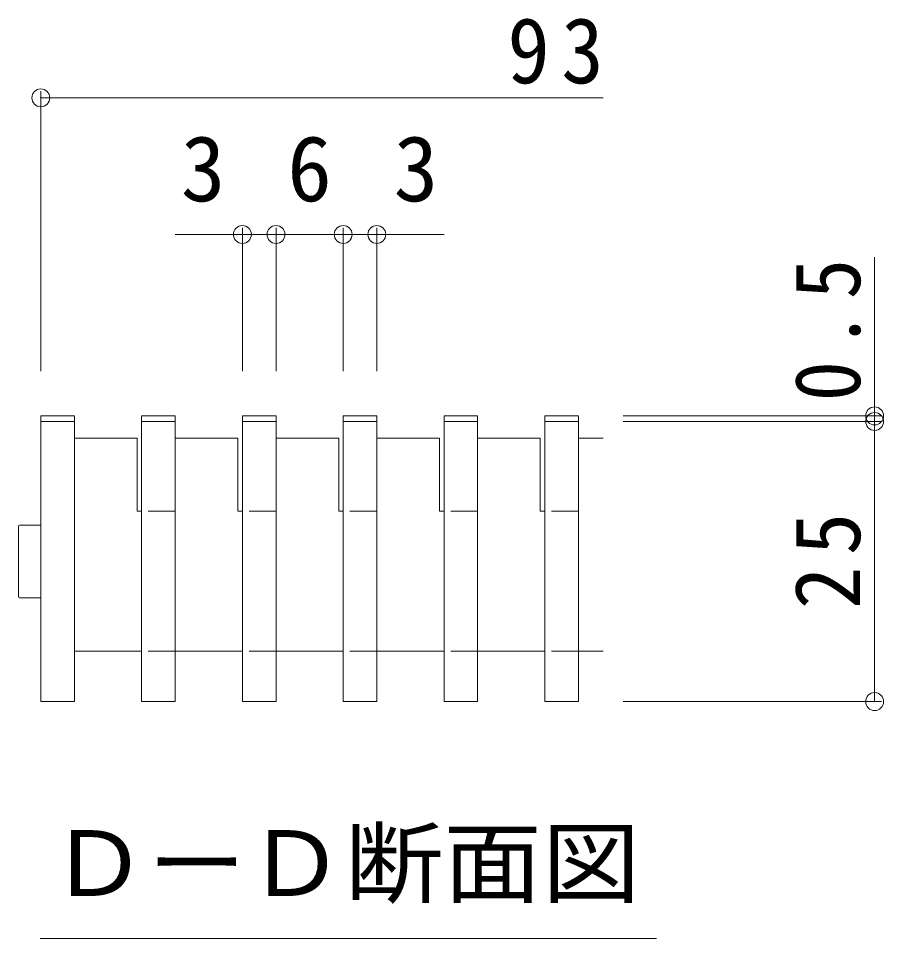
# Model space of a CAD drawing. Units: millimetres on the paper, enlarged 5 times, with parts at other scales. Extents: x -1763 to 1942, y -1329 to 1372.
# Drawn here: x 1306.7 to 1499.8, y 48.2 to 253.6 of the extents above; entities that cross this region are included whole.
import ezdxf
from ezdxf.enums import TextEntityAlignment as Align

# ---------------------------------------------------------------- set-up
doc = ezdxf.new("R2010")
doc.units = ezdxf.units.MM
doc.header["$LTSCALE"] = 5
doc.header["$PDMODE"] = 32
doc.header["$PDSIZE"] = 4
doc.linetypes.add('DASHED1', pattern=[1.8, 1.2, -0.6])
for name, color, linetype, lineweight in [('D-2_0218_', 3, 'Continuous', 9), ('D-4_0216_', 7, 'Continuous', 9), ('D-5_0242_', 4, 'Continuous', 9)]:
    doc.layers.add(name, color=color, linetype=linetype, lineweight=lineweight)
doc.styles.add('ＭＳ ゴシック', font='')
doc.styles.get('ＭＳ ゴシック').set_extended_font_data('MS Gothic')

msp = doc.modelspace()

# ---------------------------------------------------------------- linework, layer by layer
at = {"layer": 'D-2_0218_'}
for p, q in [((1311.683, 101.122), (1311.683, 164.872)), ((1319.183, 164.872), (1311.683, 164.872)), ((1319.183, 101.122), (1319.183, 164.872)), ((1334.183, 101.122), (1334.183, 164.872)), ((1341.683, 164.872), (1334.183, 164.872)), ((1341.683, 164.872), (1341.683, 101.122)), ((1356.683, 101.122), (1356.683, 164.872)), ((1364.183, 164.872), (1356.683, 164.872)), ((1364.183, 164.872), (1364.183, 101.122)), ((1379.183, 101.122), (1379.183, 164.872)), ((1386.683, 164.872), (1379.183, 164.872)), ((1386.683, 164.872), (1386.683, 101.122)), ((1401.683, 101.122), (1401.683, 164.872)), ((1409.183, 164.872), (1401.683, 164.872)), ((1409.183, 164.872), (1409.183, 101.122)), ((1424.183, 101.122), (1424.183, 164.872)), ((1431.683, 164.872), (1424.183, 164.872)), ((1431.683, 164.872), (1431.683, 101.122)), ((1319.183, 163.622), (1311.683, 163.622)), ((1341.683, 163.622), (1334.183, 163.622)), ((1364.183, 163.622), (1356.683, 163.622)), ((1386.683, 163.622), (1379.183, 163.622)), ((1409.183, 163.622), (1401.683, 163.622)), ((1431.683, 163.622), (1424.183, 163.622)), ((1333.183, 159.872), (1319.183, 159.872)), ((1333.183, 159.872), (1333.183, 143.622)), ((1355.683, 159.872), (1341.683, 159.872)), ((1355.683, 159.872), (1355.683, 143.622)), ((1378.183, 159.872), (1364.183, 159.872)), ((1378.183, 159.872), (1378.183, 143.622)), ((1400.683, 159.872), (1386.683, 159.872)), ((1400.683, 159.872), (1400.683, 143.622)), ((1423.183, 159.872), (1409.183, 159.872)), ((1423.183, 159.872), (1423.183, 143.622)), ((1437.183, 159.872), (1431.683, 159.872)), ((1334.183, 143.622), (1333.183, 143.622)), ((1356.683, 143.622), (1355.683, 143.622)), ((1379.183, 143.622), (1378.183, 143.622)), ((1401.683, 143.622), (1400.683, 143.622)), ((1424.183, 143.622), (1423.183, 143.622)), ((1306.683, 124.497), (1306.683, 140.247)), ((1306.933, 140.497), (1311.683, 140.497)), ((1306.933, 124.247), (1311.683, 124.247)), ((1334.183, 112.372), (1319.183, 112.372)), ((1356.683, 112.372), (1341.683, 112.372)), ((1379.183, 112.372), (1364.183, 112.372)), ((1401.683, 112.372), (1386.683, 112.372)), ((1424.183, 112.372), (1409.183, 112.372)), ((1437.183, 112.372), (1431.683, 112.372)), ((1319.183, 101.122), (1311.683, 101.122)), ((1341.683, 101.122), (1334.183, 101.122)), ((1364.183, 101.122), (1356.683, 101.122)), ((1386.683, 101.122), (1379.183, 101.122)), ((1409.183, 101.122), (1401.683, 101.122)), ((1431.683, 101.122), (1424.183, 101.122))]:
    msp.add_line(p, q, dxfattribs=at)
at = {"layer": 'D-2_0218_', "linetype": 'DASHED1'}
for p, q in [((1341.683, 143.622), (1334.183, 143.622)), ((1364.183, 143.622), (1356.683, 143.622)), ((1386.683, 143.622), (1379.183, 143.622)), ((1409.183, 143.622), (1401.683, 143.622)), ((1431.683, 143.622), (1424.183, 143.622)), ((1341.683, 112.372), (1334.183, 112.372)), ((1364.183, 112.372), (1356.683, 112.372)), ((1386.683, 112.372), (1379.183, 112.372)), ((1409.183, 112.372), (1401.683, 112.372)), ((1431.683, 112.372), (1424.183, 112.372))]:
    msp.add_line(p, q, dxfattribs=at)
at = {"layer": 'D-2_0218_'}
for centre, start, end in [((1306.933, 140.247), 90, 180), ((1306.933, 124.497), 180, 270)]:
    msp.add_arc(centre, 0.25, start, end, dxfattribs=at)
at = {"layer": 'D-4_0216_'}
for p, q in [((1311.683, 237.36), (1311.683, 174.872)), ((1311.683, 235.86), (1437.183, 235.86)), ((1356.683, 205.366), (1341.683, 205.366)), ((1356.683, 206.866), (1356.683, 174.872)), ((1356.683, 205.366), (1364.183, 205.366)), ((1364.183, 206.866), (1364.183, 174.872)), ((1364.183, 205.366), (1379.183, 205.366)), ((1379.183, 206.866), (1379.183, 174.872)), ((1379.183, 205.366), (1386.683, 205.366)), ((1386.683, 206.866), (1386.683, 174.872)), ((1386.683, 205.366), (1401.683, 205.366)), ((1497.804, 164.872), (1497.804, 200.327)), ((1499.304, 164.872), (1441.683, 164.872)), ((1497.804, 163.622), (1497.804, 164.872)), ((1499.304, 163.622), (1441.683, 163.622)), ((1497.804, 101.122), (1497.804, 163.622)), ((1499.304, 101.122), (1441.683, 101.122))]:
    msp.add_line(p, q, dxfattribs=at)
for p in [(1311.683, 235.86), (1356.683, 205.366), (1364.183, 205.366), (1379.183, 205.366), (1386.683, 205.366), (1497.804, 164.872), (1497.804, 163.622), (1497.804, 101.122)]:
    msp.add_point(p, dxfattribs=at)
at = {"layer": 'D-5_0242_', "color": 7}
msp.add_line((1311.578, 48.226), (1449.094, 48.226), dxfattribs=at)

# ---------------------------------------------------------------- texts
at = {"layer": 'D-4_0216_', "color": 2, "style": 'ＭＳ ゴシック'}
for s, p in [('3', (1342.933, 208.366)), ('6', (1366.683, 208.366)), ('3', (1390.433, 208.366))]:
    msp.add_text(s, height=14.66, dxfattribs=at).set_placement(p, align=Align.BOTTOM_LEFT)
at = {"layer": 'D-4_0216_', "color": 2, "insert": (1415.824, 238.86), "char_height": 14.66, "attachment_point": 7, "style": 'ＭＳ ゴシック'}
msp.add_mtext('\\T1.27;\\W0.95;93', dxfattribs=at)
at = {"layer": 'D-4_0216_', "color": 2, "char_height": 14.66, "attachment_point": 7, "rotation": 90, "style": 'ＭＳ ゴシック'}
for s, insert in [('\\T1.27;\\W0.9;0.5', (1494.804, 168.132)), ('\\T1.27;\\W0.95;25', (1494.804, 121.747))]:
    msp.add_mtext(s, dxfattribs=dict(at, insert=insert))
at = {"layer": 'D-5_0242_', "color": 2, "style": 'ＭＳ ゴシック', "width": 1.1}
msp.add_text('ＤーＤ断面図', height=14.66, dxfattribs=at).set_placement((1313.554, 53.342), align=Align.BOTTOM_LEFT)

doc.saveas('drawing.dxf')
